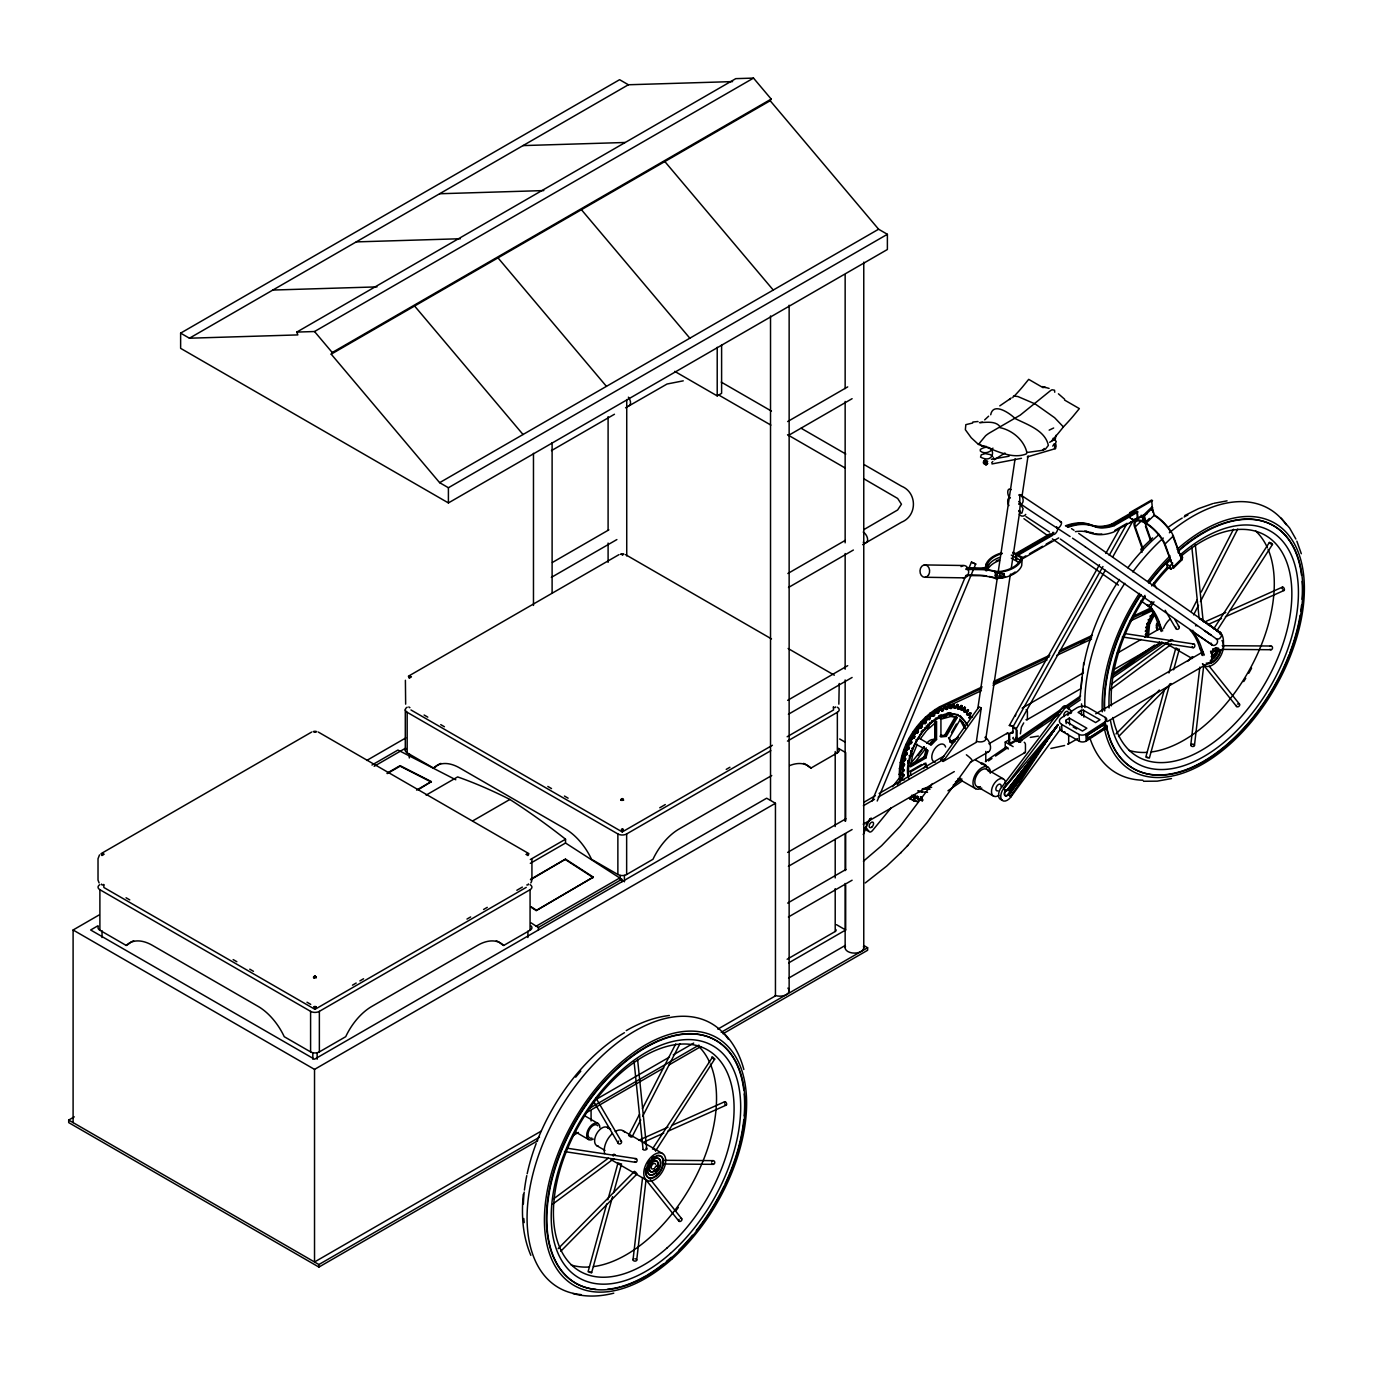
<?xml version="1.0" encoding="UTF-8"?>
<svg xmlns="http://www.w3.org/2000/svg" width="1374" height="1374" viewBox="0 0 1374 1374"><rect width="100%" height="100%" fill="white"/><g stroke="black" fill="none" stroke-linecap="round" stroke-linejoin="round"><path stroke-width="1.5" d="M1019.491 562.893L1016.571 561.21L1016.571 555.113L1020.968 557.655A27.446 15.835 0 0 1 999.482 571.567L995.24 571.945L995.446 578.746L1002.9 577.836A28.682 16.557 0 0 0 1021.689 565.676L1022.29 557.397L1018.323 555.113L1052.57 535.345M1129.72 517.74L1129.72 514.7L1112.562 524.61A64.87 37.442 -60 0 1 1094.305 526.122L1089.187 524.473A76.515 44.174 -60 0 0 1066.327 526.328M314.629 977.824L314.972 975.952L316.346 977.618L315.316 976.21C315.058 979.164 311.761 977.172 314.629 976.21L316.02 977.721L315.316 976.21M621.907 800.424L622.25 798.552L623.624 800.218L622.594 798.792C622.336 801.746 619.039 799.771 621.907 798.792L623.298 800.321L622.594 798.792M917.557 796.336L918.313 800.75L922.126 797.332L922.418 800.99M957.283 708.314L957.42 704.415L958.159 708.829L957.283 708.314L958.966 709.036L962.092 705.91L961.199 705.394L958.09 708.537M899.918 782.888C895.865 752.9 913.83 721.711 939.593 706.82L982.135 686.897M899.317 779.608L900.623 780.363C898.974 751.355 915.823 721.934 940.898 707.576L981.517 688.563M903.422 770.539L903.491 769.354M903.869 770.797L903.044 769.114L903.869 770.797L900.983 774.386L903.869 774.644L903.92 775.76L897.359 784.623M908.695 778.697C899.472 752.265 944.144 686.76 967.743 725.455M530.999 907.184L536.203 910.567L593.293 877.127L565.521 859.128L530.536 879.326M530.519 879.807L565.521 859.128M536.203 910.567L593.293 877.127M523.305 1194.315C521.278 1214.839 522.584 1236.171 530.845 1255.321M1080.17 695.845L1083.708 662.766M1060.247 729.422L1010.886 796.954L1009.169 794.55C1012.243 791.939 1008.842 786.941 1006.266 791.149L1005.39 790.634A3.727 2.147 -60 0 0 1004.875 791.458M903.92 769.612L901.275 768.805L904.35 765.541L904.521 764.322L902.168 762.982L905.363 760.097L905.672 758.826L903.611 757.005L906.892 754.532L905.603 750.96L908.935 748.95L908.111 744.948L911.426 743.42L911.099 739.04L914.345 738.044L914.517 733.373L917.643 732.892L918.313 727.997L921.267 728.065L922.418 723.033L925.149 723.634L926.076 722.672L926.763 718.516L929.253 719.65L931.314 714.549L933.496 716.197L934.475 715.476L935.522 710.942M910.464 764.854L924.084 756.988L926.316 749.5M917.231 744.261L912.37 756.267L910.515 766.847L925.836 758.001L928.068 750.513L916.046 744.347M405.399 680.285L405.656 704.158M633.019 1259.786L642.568 1177.552M636.712 1260.044L646.02 1179.905L678.893 1221.16M1190.76 745.172L1199.828 667.129M1194.47 745.412L1203.761 665.274M985.639 568.561L987.219 564.491A27.446 15.835 0 0 1 1002.281 553.533M1147.084 629.258L1147.857 631.92L1147.084 629.258L1145.401 631.181L1146.277 631.679L1147.96 629.773M1145.847 627.506L1148.097 628.691L1147.651 625.891L1145.847 627.506L1148.527 626.407M1156.204 626.029L1156.753 623.332M985.519 567.926L986 564.336A28.682 16.557 0 0 1 1001.749 552.88M914.191 795.151L913.641 799.256L916.767 796.13L918.433 796.851M914.071 799.513L914.62 795.409M915.067 795.666L913.47 794.79L915.067 795.666L914.517 799.771L917.643 796.645M961.542 710.014L962.092 705.91M1054.751 392.243L1054.528 390.216L1052.123 389.769A6.956 4.019 -60 0 0 1049.684 391.298L1020.195 415.154L989.898 432.724A25.299 14.599 -60 0 0 985.553 435.816L978.443 444.42C993.385 448.834 1010.646 460.032 1026.241 453.97L1026.876 452.51C1024.008 440.041 1012.277 430.165 999.963 427.658L999.997 426.627C995.721 420.908 986.79 422.333 980.469 422.591M990.706 414.776C993.144 401.672 1009.856 413.265 1015.146 418.555C1027.305 424.652 1045.339 430.457 1048.345 445.416L1045.425 449.161L1042.454 450.311L1026.876 452.51M904.092 764.064L901.859 767.465M907.905 763.291L908.266 760.904M977.79 708.658L997.387 577.372M998.022 573.13L1015.094 458.779M981.242 708.074L976.279 742.321L943.079 761.488L981.242 708.074L979.044 706.803L940.881 760.217M985.776 738.972L1010.371 574.212M1011.316 567.874L1019.834 510.836M1022.05 496.048L1028.044 455.91M986.137 570.949L987.442 567.668M911.735 795.22L911.099 798.036L914.345 795.306M963.981 709.946L964.617 707.129L965.183 712.385L968.481 710.083L964.308 711.887M964.101 711.612L965.063 707.387L961.817 710.118M314.268 977.79L314.629 976.21L313.615 977.618M621.546 800.372L621.907 798.792L620.893 800.218M904.916 759.839L905.226 758.585M1020.367 733.853L1021.363 727.172L1023.716 722.913M1147.651 625.891L1148.097 628.691M1148.819 625.273L1149.574 622.937L1146.826 623.676L1148.819 625.273L1148.698 622.439M606.707 1203.985L588.089 1271.706L590.03 1272.461L591.627 1272.685L612.529 1196.685M1168.965 672.934L1175.766 648.253L1176.9 648.356M1164.482 689.301L1145.83 757.074L1147.788 757.847L1149.385 758.053L1169.703 684.115M999.533 557.432A27.446 15.835 0 0 0 989.228 564.096L986.549 569.97L987.219 564.491M1022.29 557.397L1021.689 559.596A28.682 16.557 0 0 1 999.74 572.271L995.446 575.345L1003.209 577.235L1004.085 573.628M607.858 1199.811L618.008 1162.885L620.395 1163.812M613.628 1192.649L621.546 1163.847M1173.636 669.808L1179.304 649.215L1178.153 649.181M966.712 712.436L967.605 709.585M966.523 714.188L971.006 713.209L967.674 715.03L966.712 714.119L968.052 709.826L963.981 711.612M968.481 710.083L966.712 714.119M906.462 754.274L906.874 753.004M911.082 751.046L910.704 753.776M911.494 755.752L912.25 753.45M933.496 716.197L932.602 715.682L934.578 712.11M935.024 712.367L933.049 715.94M531.721 881.112L530.845 882.95M838.844 704.158L839.222 683.479M987.339 564.216L985.501 569.076M965.836 569.42L982.273 569.66A29.507 7.385 19.5 0 1 994.759 571.515L997.713 572.271L995.566 578.317A29.524 7.385 19.5 0 0 980.126 575.706L965.75 575.5M986.584 569.66L988.456 564.783L987.219 565.538M1149.128 621.306L1150.175 618.987L1151.051 619.485L1150.004 621.804L1148.321 619.829L1150.175 618.987M968.979 715.545L970.113 712.694M969.409 715.802L970.559 712.951L967.227 714.772M972.552 716.696L969.271 718.018L971.006 713.209M872.095 801.042L965.682 575.964M968.155 570.038L971.435 562.138L975.712 563.975L877.213 801.008M863.25 834.568L869.828 818.784M908.489 748.693L909.021 747.422M1099.526 564.662L1009.306 725.541L1012.964 726.554L1012.088 725.644M1014.682 727.361C1009.546 726.691 1017.739 730.487 1015.987 727.859M1000.839 573.095L1004.342 574.023L1002.659 577.887L995.394 577.956M948.953 704.69L949.829 705.206L947.356 709.19L946.394 709.465L945.295 706.476L943.114 710.633L942.135 711.062L940.64 708.486L937.807 713.312L936.931 712.814L939.146 709.396M939.593 709.654L937.36 713.054M313.925 977.721L314.629 976.21M621.22 800.321L621.907 798.792M927.192 749.998L924.96 757.503L909.64 766.348M910.979 743.162L911.615 741.926M920.374 734.695L913.573 746.374M628.691 1135.353L639.477 1114.4M642.414 1108.681L675.733 1043.896M631.937 1137.122L640.748 1119.965M642.723 1116.152L679.958 1043.759M1191.344 611.207L1197.218 599.768M1201.151 592.142L1233.491 529.265M1193.611 614.865L1198.506 605.333M1200.464 601.537L1237.716 529.127M1150.742 617.888L1152.03 615.672L1152.923 616.17L1151.618 618.386L1150.244 616.084L1152.03 615.672M1158.746 621.357L1157.063 626.647L1157.818 629.91M944.127 707.61L941.688 710.805L939.764 707.971M992.938 448.13C990.929 452.493 983.887 454.365 980.297 451.016L980.315 449.453C996.253 439.697 996.803 465.889 980.555 457.095L981.242 454.794L985.278 453.592L990.311 454.622L992.749 456.529M1015.094 716.215L1015.833 714.875M1105.812 553.447L1119.432 529.162M1102.944 566.517L1012.913 726.983L1012.913 733.081M1109.213 555.319L1127.006 523.597M1016.468 728.581L1105.297 570.227M1112.614 557.174L1133.516 519.922L1132.073 519.063M940.4 735.399L944.556 735.382L955.411 716.575L957.163 717.589L946.308 736.395L940.932 736.928L940.932 719.203L950.825 716.489L957.163 717.589M951.495 732.565L956.424 724.029M955.05 741.136L951.632 743.111L949.417 738.182L960.254 719.409L965.115 725.816M913.899 737.786L914.62 736.584M920.322 738.869L926.66 730.436L936.553 721.728L934.784 720.715M1162.644 630.958L1160.309 625.514A105.54 60.937 -60 0 0 1150.673 607.188L1154.005 601.795M887.381 234.301L448.405 487.736L439.628 482.669L331.203 354.166L332.233 352.517L771.192 99.083L753.502 78.095L735.794 78.644L296.818 332.079L297.849 334.913L189.423 338.21L180.629 333.126L180.629 348.343L448.405 502.936L887.381 249.501L887.381 234.301L878.604 229.218L770.179 100.731L771.192 99.083M946.394 709.465L945.518 708.95L948.129 706.03M949.4 704.948L946.909 708.95L945.947 709.207L944.848 706.219M712.522 1057.121L652.461 1148.973L654.179 1149.403M655.604 1150.897L714.755 1059.011L712.917 1057.293M1213.689 628.931L1269.37 542.455L1271.482 543.159M1216.832 630.855L1272.513 544.379L1271.86 543.451M1013.995 791.287L1010.56 796.559L1057.619 724.459M1152.717 614.642L1152.563 612.564L1153.593 615.14L1153.421 613.56M1154.04 615.397L1149.557 624.363L1148.544 635.114M929.408 744.124L934.784 738.456L934.784 722.69M930.301 744.622L935.66 738.954L935.66 721.23M1009.701 793.725L1058.049 724.716L1002.436 790.342A9.309 5.376 -60 0 0 1002.299 800.458A9.309 5.376 -60 0 0 1010.886 796.954L1008.739 794.292A3.727 2.147 -60 0 1 1005.081 795.529A3.727 2.147 -60 0 1 1005.837 790.892L1003.26 788.126L1007.434 783.232M918.021 755.597L924.187 746.821M1145.504 634.565L1146.998 632.418L1148.114 634.874L1145.504 634.565L1148.114 634.874M1147.445 632.675L1145.933 634.822L1147.668 634.616M1146.38 635.063L1147.891 632.916M1010.079 792.85L1058.049 724.716L1006.266 791.149L1003.707 788.384L1064.489 708.744A3.796 2.181 -60 0 1 1068.165 707.524L1071.067 710.925A3.796 2.181 -60 0 1 1071.514 712.574M917.197 732.651L918.004 731.518M1010.302 791.974L1058.049 724.716L1006.884 790.445M932.396 783.592L900.022 826.461L881.576 845.714L863.422 861.223M971.057 761.539L926.9 822.768L907.321 845.972M1010.354 791.149L1058.049 724.716L1007.571 789.895M967.313 567.96L979.645 568.132A29.507 7.385 19.5 0 0 986.223 566.569L987.305 564.302L986 567.823L986 564.336L986.549 566.93M950.121 707.988L953.316 704.175L954.483 708.331L958.296 704.914M953.745 704.433L950.087 708.297L951.461 708.434L954.191 704.673M1010.216 790.445L1058.049 724.716L1008.258 789.552M1009.924 789.895L1058.049 724.716L1009.169 794.55L1008.293 794.035M1009.478 789.552L1058.049 724.716L1008.911 789.449M892.533 786.684L899.094 778.354M910.91 763.343L924.015 746.666M867.183 822.992L871.116 817.977M913.092 764.614L926.213 747.92M891.262 807.706L872.49 830.549A3.796 2.181 -60 0 1 868.883 831.476L866.238 827.732A3.796 2.181 -60 0 1 865.878 826.409M923.414 768.564L926.093 765.301M920.82 727.808L921.679 726.76M921.044 731.981L922.727 729.955L923.603 730.453M1153.799 612.34C1148.63 619.004 1144.576 628.279 1147.548 636.66M954.037 707.85L957.42 704.415M918.845 799.342L921.679 797.075L921.971 800.733M99.512 854.903L98.018 858.733L98.018 880.099L99.117 882.95M1147.513 629.515L1145.83 631.422L1147.857 631.92M714.669 1059.114L713.845 1058.993M1272.427 544.482L1270.383 543.675M992.801 461.527L991.719 462.677M1054.597 446.292L1056.211 441.415L1053.102 438.306M865.277 882.95L886.711 866.084L901.138 852.412M900.571 852.996L907.819 845.439M924.719 723.377L925.629 722.415M927.433 728.203L929.099 726.503M558.205 1248.622L634.496 1171.318L635.784 1172.28L637.107 1173.911L560.815 1251.216M1115.997 733.956L1159.364 690.023M1187.72 661.289L1192.254 656.686L1193.199 657.339M1118.556 736.584L1170.94 683.513M958.52 708.778L961.645 705.652L961.096 709.757L962.264 710.375L965.493 707.644M1149.351 518.427L1145.195 522.463L1143.477 515.181L1151.79 507.109L1154.486 515.061L1157.423 517.002A21.829 7.883 45.9 0 1 1173.362 535.946L1181.863 559.939L1173.551 568.012L1164.207 543.589A20.576 7.437 45.9 0 0 1145.487 523.271A20.576 7.437 45.9 0 0 1135.233 526.86L1142.996 548.776M1173.551 568.012L1165.049 544.001A21.829 7.883 45.9 0 0 1149.093 525.057L1146.174 523.116L1144.456 515.817L1152.769 507.762M1135.233 526.86L1142.155 520.145M1146.174 523.116L1154.486 515.061M1152.597 537.869L1140.849 549.239L1141.983 552.434M1165.049 544.001L1173.362 535.946M1178.05 552.571L1181.571 554.598L1182.688 557.775L1170.957 569.162L1167.453 567.119L1166.32 563.941L1170.717 559.682M1170.957 569.162L1169.824 565.968L1172.761 563.117M988.627 416.185L984.677 419.877M1066.001 720.216L1066.001 721.556L1082.472 731.054L1086.851 728.22L1069.298 718.087L1066.001 720.216L1066.19 723.651M1009.426 399.559L1011.178 397.945M1146.277 627.763L1148.08 626.149M928.807 719.392L929.769 718.55M932.139 721.23L921.92 732.497M961.388 709.877L964.617 707.129M994.759 571.515L999.482 571.567M1010.027 398.872L999.791 405.88M1018.666 495.052L1020.521 494.795L1061.037 521.828M1018.701 504.121C1024.351 505.701 1024.231 497.371 1020.521 494.795M1111.583 684.063L1171.215 639.734M1110.244 689.679L1171.575 644.08M553.825 1198.695L608.356 1158.162M552.485 1204.294L613.834 1158.711M936.553 721.728L936.553 739.47L931.177 745.137L919.429 738.353M955.377 781.961L960.684 778.319M985.381 761.368L1006.541 746.821M1015.369 740.758L1080.651 695.948M1112.408 674.136L1154.744 645.059M953.178 785.138L961.989 779.075M988.456 760.904L991.976 758.482M995.515 756.061L1007.863 747.576M1016.691 741.531L1060.797 711.234M1066.087 707.61L1080.187 697.906M1111.944 676.111L1161.356 642.173M1036.666 728.168L1041.956 724.545M1124.928 667.575L1133.756 661.512M947.957 790.754L962.092 781.05M1018.563 742.269L1059.165 714.394M1067.993 708.331L1080.342 699.847M1112.116 678.017L1163.314 642.877L1161.992 642.122M1053.652 428.001L1049.152 430.148M1147.273 623.933L1149.128 622.68M1149.574 622.937L1146.826 623.676M988.043 564.937L987.631 566.672A30.726 7.694 19.5 0 1 980.538 568.647L966.145 568.424M1081.338 710.306L1078.058 712.436L1095.61 722.569L1099.99 719.736L1083.038 710.049L1081.338 710.306L1081.613 715.459M1061.621 724.39L1079.054 734.455A5.324 3.263 -3 0 0 1085.889 734.214L1105.349 721.642A4.843 2.954 -3 0 0 1105.349 717.468L1087.916 707.404A7.763 4.74 -3 0 0 1076.958 707.765L1061.621 717.675A7.763 4.74 -3 0 0 1061.621 724.39L1061.999 731.26L1079.414 741.325A5.324 3.263 -3 0 0 1086.25 741.084L1105.726 728.512A4.843 2.954 -3 0 0 1106.757 725.266M1087.281 734.832L1104.559 724.218L1104.765 728.151L1087.933 739.023L1087.281 734.832L1087.933 739.023M1087.727 735.09L1104.559 724.218M1087.487 738.765L1104.318 727.894L1104.112 723.961M526.259 887.364L314.972 1009.34L103.892 887.501L103.685 884.427M833.537 707.421L835.1 707.593A2.525 1.46 0 0 0 835.615 706.871M994.278 459.758L1004.944 453.008M626.252 1030.62C639.511 1022.977 654.041 1017.275 669.31 1015.489M1009.358 725.386L1010.68 725.249M180.629 333.126L619.605 79.692L628.382 84.759L732.565 81.598M189.423 338.21L628.382 84.759M296.818 332.079L314.526 331.529L753.502 78.095M331.203 354.166L770.179 100.731M439.628 482.669L878.604 229.218M551.455 450.62L614.47 414.244M625.582 407.82L667.06 384.016L683.256 380.838M674.703 371.358L717.211 395.901L721.608 393.359L721.608 344.788M787.646 421.56L847.706 386.884M552.417 562.447L608.854 529.866M788.401 435.472L852.103 398.683M551.352 577.389L616.874 539.57M101.058 853.649L311.709 732.033M408.336 676.248L618.987 554.632M73.097 1122.61L73.097 929.992L99.117 914.964M366.738 760.457L405.777 737.924M371.976 765.026L397.928 750.049L455.79 779.779M98.052 925.715L90.65 929.992L314.526 1059.234L766.658 798.208L775.451 803.275L775.451 995.875L717.829 1029.143M374.175 766.297L405.364 748.298M387.21 773.081L400.109 765.644L431.333 781.6L418.469 789.569M387.245 773.596L400.126 766.16L431.35 782.115M98.241 926.78A6.097 3.521 0 0 0 99.89 930.25L126.219 945.449L128.417 944.196A46.132 26.638 60 0 1 133.639 940.795M406.154 748.504A6.097 3.521 0 0 0 407.168 752.849L433.497 768.049L435.695 766.778A46.132 26.638 60 0 1 440.917 763.394M787.852 573.508L845.302 540.343M863.817 529.643L897.634 509.977L901.447 504.206L897.634 498.436L863.628 478.65M416.597 790.102L431.333 781.6M426.129 795.117L457.645 776.911A558.479 322.443 60 0 1 509.857 799.462A633.466 365.742 60 0 1 565.538 839.205L565.538 843.018L621.804 879.291L621.804 881.833M788.504 587.471L853.374 550.029M862.632 544.671L901.533 522.206C917.368 515.8 917.368 492.613 901.533 486.207L864.366 464.738M472.793 820.862L509.857 799.462M1019.233 503.708L1020.247 504.052L1019.628 511.678M1049.942 533.833L1015.695 553.602L1013.05 552.073M1012.775 552.915L1015.695 554.615L1053.91 532.545M1016.571 555.113L1051.694 534.847M1022.119 557.999L1025.811 555.869M1029.504 553.739L1042.454 546.268M1046.146 544.121L1051.694 540.927M1021.93 559.115L1058.667 537.904M787.646 700.345L847.706 665.669M537.663 1140.764L318.905 1267.068L68.7 1122.61L68.7 1120.068L74.265 1116.856M1129.72 516.727L1129.72 512.674L1151.652 499.999L1152.546 510.647L1151.652 510.132M530.33 859.54L565.538 839.205M1152.546 500.514L1130.596 513.189L1129.72 512.674M1131.781 512.502L1111.738 524.078A64.87 37.442 -60 0 1 1093.429 525.624L1088.311 523.958A76.515 44.174 -60 0 0 1065.451 525.813M1131.352 513.756L1134.649 511.849M1095.181 526.637A64.87 37.442 -60 0 0 1113.438 525.108L1137.174 511.403L1138.05 517.998L1133.876 519.389M1092.467 525.761L1096.057 527.135A64.87 37.442 -60 0 0 1114.314 525.624L1138.05 511.918M530.33 863.353L565.538 843.018M788.401 714.257L852.103 677.468M1114.795 530.398L1127.075 523.322M1142.515 515.422L1113.404 532.133A72.221 41.701 -60 0 1 1092.983 533.851L1087.813 532.185A69.147 39.932 -60 0 0 1075.378 531.652M1147.05 513.807L1129.72 522.807M314.406 1006.489L315.539 1006.489M352.483 985.175L356.175 983.045M359.868 980.916L363.56 978.769M466.971 919.069L470.664 916.939M483.579 909.485L487.272 907.355M516.83 890.283L522.36 887.089M659.76 807.775L665.291 804.563M726.228 769.388L729.92 767.259M410.963 709.963L622.25 831.94L772.394 745.275M787.165 736.739L833.537 709.963L833.331 706.889M99.89 884.633A6.097 3.521 0 0 0 99.89 889.699L310.593 1011.35A6.097 3.521 0 0 0 319.369 1011.35L530.072 889.699A6.097 3.521 0 0 0 530.072 884.633M407.168 707.215A6.097 3.521 0 0 0 407.168 712.299L617.871 833.949A6.097 3.521 0 0 0 626.647 833.949L770.814 750.702M787.457 741.101L837.35 712.299A6.097 3.521 0 0 0 837.35 707.215M771.741 775.52L679.323 828.865A46.132 26.638 -60 0 0 652.976 859.282L626.647 874.499A6.097 3.521 0 0 1 617.871 874.499L591.524 859.282A46.132 26.638 60 0 0 565.195 828.865L459.843 768.049A46.132 26.638 60 0 0 433.497 768.049M530.965 922.796L536.203 926.179L619.605 878.038M126.219 945.449A46.132 26.638 60 0 1 152.566 945.449L257.917 1006.283A46.132 26.638 60 0 1 284.246 1036.7L310.593 1051.9A6.097 3.521 0 0 0 319.369 1051.9L345.698 1036.7A46.132 26.638 -60 0 1 372.045 1006.283L477.396 945.449A46.132 26.638 -60 0 1 503.743 945.449L530.072 930.25A6.097 3.521 0 0 0 531.085 925.921M789.741 765.558A46.132 26.638 -60 0 1 811.021 768.049L837.35 752.849A6.097 3.521 0 0 0 838.724 748.933M536.203 926.179L538.402 927.45L621.804 879.291M73.097 929.992L314.526 1069.384L775.451 803.275M958.399 737.185L949.881 742.097L957.575 738.662M909.64 771.415L921.559 764.528M1022.136 708.125L1083.468 672.71M1116.907 653.389L1141.073 639.442M1144.8 637.296L1159.656 628.708M864.28 802.055L875.41 795.632M879.12 793.485L944.058 755.992M863.353 805.731L874.482 799.307M878.192 797.16L944.986 758.603M787.646 852.412L845.886 818.784M1026.996 719.753L1080.754 688.717M1114.125 669.447L1160.463 642.688M988.902 743.781L1007.417 733.081M1008.396 748.967L1005.236 747.147L1005.236 742.063L1008.756 744.09L1008.756 733.956L1013.222 731.38M1008.756 733.956L1012.604 732.737M788.401 866.324L852.103 829.535M863.216 824.177L954.295 771.587M970.439 762.261L988.61 751.784M1005.236 742.063L1009.718 739.487M1010.234 743.231L1016.21 739.796L1016.21 729.646L1017.086 730.161L1017.086 740.294L1009.632 744.605L1009.632 734.472M989.898 772.841L1025.09 752.523M1095.713 713.793L1201.374 652.787M1216.282 647.601A6.2 3.59 -60 0 1 1216.866 649.799L1219.064 651.053L1223.461 648.528L1223.461 641.778A22.911 13.225 -60 0 0 1221.005 633.294L1199.193 618.128M787.646 903.096L845.886 869.467M1068.319 744.038L1077.628 738.68M1107.358 721.505L1211.439 661.409M788.401 917.008L852.103 880.219M787.13 959.258L835.203 931.503A3.006 1.735 0 0 0 835.873 929.58M788.71 962.882L845.68 929.992L845.68 885.096M788.607 978.151L845.319 945.415M541.27 1131.077L314.526 1261.985L314.526 1069.384M597.02 1098.891L669.499 1057.053M673.226 1054.906L693.664 1043.089M68.7 1120.068L318.905 1264.527L539.518 1137.174M589.566 1108.268L698.937 1045.116M721.178 1032.286L867.629 947.734L867.629 950.258L723.033 1033.746M585.856 1112.94L663.711 1067.993M669.275 1064.781L700.792 1046.593M572.992 1135.577L578.42 1132.434M1184.783 515.525L1198.437 508.672L1212.881 503.571M993.728 681.47L1049.822 655.226M1059.491 650.709L1092.364 635.32M1132.966 616.308L1150.381 608.167M993.11 683.136L1049.204 656.892M1058.873 652.375L1091.746 636.986M1132.348 617.974L1151.687 608.922M995.532 682.672L999.396 680.851M1080.548 642.877L1084.412 641.074M1142.361 613.955L1150.09 610.331M981.397 690.658L940.829 709.654C916.887 723.342 900.794 751.423 902.375 779.11M992.99 685.231L1047.074 659.915M1056.743 655.398L1091.523 639.116M1130.167 621.048L1151.412 611.087M1150.605 619.227L1148.75 620.086L1149.574 621.546M1148.321 619.829L1151.051 619.485M1204.259 622.164L1225.763 612.529M1229.678 610.777L1282.474 587.093M1207.815 624.638L1221.503 618.506M1225.419 616.737L1284.072 590.442M638.687 1140.3L668.022 1127.161M671.92 1125.392L724.716 1101.725M644.2 1141.897L663.762 1133.121M667.661 1131.369L726.331 1105.074M975.729 564.096L971.435 562.138M938.906 715.751L940.812 714.927M939.782 716.249L941.688 715.425M940.056 718.688L941.413 718.104M940.056 736.43L945.432 735.897L956.287 717.091L954.501 716.541M968.825 717.76L972.122 716.438M1055.215 448.68L1027.271 456.924M1064.61 745.498L1050.921 748.435M999.74 575.758L1004.308 573.989M103.892 884.959L102.14 884.993A2.525 1.46 0 0 1 101.59 884.083M943.182 717.348L946.634 716.369M931.675 787.319L923.345 788.59M1049.65 442.291L1055.335 439.13L1055.953 435.335M1152.477 615.913L1150.691 616.342L1151.172 618.128M1150.244 616.084L1152.923 616.17M1021.5 458.315L991.959 463.948M1218.171 632.212L1220.112 632.469A3.71 3.04 -54.9 0 1 1220.799 637.158A3.71 3.04 -54.9 0 1 1216.213 638.79L1085.134 546.697M1030.294 737.391L1038.366 736.086M1009.083 456.22L991.41 459.294M1213.929 503.296L1227.068 500.857M1171.507 778.56L1157.234 781.153L1143.494 781.274M613.766 1293.174C600.421 1296.575 586.217 1297.296 572.855 1293.518M979.422 422.677L982.582 422.144M996.597 571.979L995.308 572.168L999.74 572.271L999.74 578.351M972.826 422.041L978.013 421.509M948.215 712.848L950.001 712.625M946.875 713.312L951.306 713.398M950.877 713.14L947.751 713.827M929.099 788.796L922.658 789.019M929.975 789.294L922.109 789.14M927.519 792.317L921.49 791.836M986.36 446.447L981.723 446.172L979.817 444.163M995.446 575.569L996.579 575.466M901.275 779.608L904.436 779.848M972.655 423.02L965.836 424.652L965.355 429.719L971.229 437.756L978.443 444.42M523.03 145.592L625.084 142.484M439.628 193.751L543.812 190.574M356.227 241.893L460.393 238.733M272.825 290.051L376.991 286.891M1222.19 645.694L1270.795 646.003M1222.499 649.387L1271.087 649.713M664.449 1160.309L713.037 1160.635M664.741 1164.018L713.329 1164.328M924.341 564.92L963.397 565.504M967.021 568.939L981.414 569.145A30.726 7.694 19.5 0 1 995.927 571.464L999.705 572.46M966.935 575.019L979.267 575.208A30.778 7.694 19.5 0 1 986.532 575.946M925.269 577.269L964.325 577.853M1152.563 612.564L1154.229 612.598M409.916 707.593L409.418 707.593A2.525 1.46 0 0 1 408.902 706.871M621.924 829.862L623.435 829.501L621.58 829.827M314.646 1007.262L316.157 1006.919L314.303 1007.228M950.619 715.562L952.182 715.648M949.932 715.974L953.058 716.163M922.126 797.332L920.374 796.783L921.267 797.281M919 799.754L923.002 799.977L911.958 797.092M526.792 884.942L527.805 884.993A2.525 1.46 0 0 0 528.337 883.894M1125.048 633.603L1193.869 644.011M1122.3 636.952L1193.199 647.669M567.307 1148.235L636.11 1158.643M564.542 1151.584L635.441 1162.301M1145.401 631.181L1146.981 631.422M1146.998 757.126L1147.908 757.349M589.24 1271.74L591.644 1272.616M996.373 571.842L998.469 572.374M1044.12 387.073L1049.101 388.395M958.966 709.036L957.73 708.572L957.85 704.656L954.483 708.331M958.228 714.652C927.398 711.114 905.724 749.483 908.781 776.997M922.366 792.351L918.382 791.029M916.733 801.248L912.851 800.235L918.055 802.021M1042.282 386.575L1045.236 387.502L1042.866 386.729M1092.107 533.352L1086.061 531.171M1093.343 526.276L1090.08 524.971A76.515 44.174 -60 0 0 1067.203 526.826M1176.779 648.803L1175.852 648.408M1150.296 607.377L1147.479 605.23A3.71 3.023 -55 0 0 1151.927 601.537M630.786 1137.019L628.639 1135.491M1133.516 519.922L1130.424 518.187M961.027 709.688L962.264 710.375M917.866 790.823L919.258 791.527M914.174 801.008L909.365 798.466L910.687 799.221M1043.175 387.726L1028.697 379.361L1022.308 387.193A151.707 87.593 -60 0 1 1014.149 396.21M1064.575 400.074L1079.346 408.61L1072.939 416.425A151.707 87.593 -60 0 1 1063.39 426.902M1181.863 559.939L1172.52 535.534M1113.455 525.126L1114.366 525.589M1166.32 563.941L1169.824 565.968M1216.368 630.322L1220.112 632.469L1078.71 533.387M1199.622 618.575L1221.005 633.294M1146.947 605.024L1150.673 607.188M1216.213 638.79A3.71 3.04 -54.9 0 1 1216.917 643.479A3.71 3.04 -54.9 0 1 1212.315 645.093L1190.176 629.996A105.54 60.937 -60 0 1 1199.811 648.322L1202.92 655.587M1210.786 644.2L1212.315 645.093L1211.009 643.084M1148.475 605.917A105.54 60.937 -60 0 1 1158.11 624.243L1160.309 625.514M1199.811 648.322L1202.01 649.593L1204.345 655.037M721.247 382.109L771.432 411.084M801.162 428.259L845.783 454.021M1192.151 658.507L1165.204 642.963A15.526 8.965 -60 0 0 1167.488 643.667M1011.298 555.113L1015.695 557.655M1016.571 558.153L1020.968 560.695L1020.968 557.655M1147.857 635.492L1147.977 636.918M1011.298 558.153L1015.695 560.695L1015.695 554.615M718.877 395.094L770.848 425.081M787.542 434.734L845.062 467.95M1073.163 726.983L1076.684 729.01M1017.086 740.294L1020.607 742.321M963.672 711.354L965.183 712.385M966.798 714.532L967.674 715.03M954.466 707.885L955.342 708.383M950.568 707.936L951.461 708.434M960.134 715.562L966.283 723.188M1009.632 744.605L1013.136 746.632M946.48 708.692L947.356 709.19M939.593 706.82L940.898 707.576M948.644 713.106L949.537 713.604M943.114 710.633L941.259 710.547L942.135 711.062M934.801 709.568L936.123 710.341M937.91 712.23L938.803 712.745M942.117 715.682L939.335 716.009L940.228 716.507M930.043 713.02L931.366 713.776M933.599 714.978L934.475 715.476M935.505 718.224L936.381 718.722M930.215 718.808L928.377 719.134L929.253 719.65M925.406 717.073L926.711 717.829M931.692 720.972L932.568 721.47M929.837 722.587L930.713 723.102M926.076 722.672L924.273 723.119L925.149 723.634M927.982 724.218L928.858 724.733M920.941 721.693L922.263 722.449M944.556 735.382L946.308 736.395M949.417 738.182L948.541 737.683L950.756 742.595M926.196 726.073L927.072 726.571M625.531 554.632L771.501 638.91M788.126 648.511L834.327 675.184M924.41 727.911L925.286 728.426M922.126 727.018L920.374 727.567L921.267 728.065M975.677 760.08L987.975 767.173M916.733 726.777L918.055 727.55M934.784 738.456L936.553 739.47M986.48 769.131L1003.175 778.766M918.433 731.758L916.767 732.394L917.643 732.892M912.851 732.273L914.174 733.046M915.067 736.842L913.47 737.529L914.345 738.044M917.42 739.212L915.84 739.865L916.716 740.38M909.365 738.096L910.687 738.851M912.061 742.183L911.168 741.668L911.426 743.42M940.881 759.719L943.079 760.973M906.308 744.124L907.63 744.88M911.666 748.332L912.542 748.83M909.451 747.679L908.575 747.164L908.935 748.95M977.154 786.649L993.849 796.285M924.084 756.988L925.836 758.001M910.636 750.788L911.512 751.303M957.987 778.543L975.557 788.676M903.731 750.273L905.054 751.046M907.321 753.261L906.445 752.746L906.892 754.532M909.004 755.752L909.88 756.25M927.192 767.482L924.238 763.377M901.688 756.473L903.01 757.229M905.672 758.826L904.796 758.328L905.363 760.097M908.695 761.144L907.819 760.646L908.334 763.532M904.521 764.322L903.645 763.807L904.35 765.541M900.21 762.587L901.533 763.36M899.317 768.547L900.623 769.32M903.869 774.644L902.993 774.146L903.92 775.76M839.651 738.972L845.199 742.166M899.008 774.249L900.331 775.022M838.277 748.315L845.68 752.574L845.68 820.982M811.021 768.049L808.822 766.778A46.132 26.638 -60 0 0 803.584 763.394M836.423 924.65L845.68 929.992M863.92 945.587L867.629 947.734M424.102 715.012L427.795 717.142M440.728 724.613L444.42 726.743M547.831 786.443L551.524 788.573M564.439 796.044L568.132 798.174M318.253 732.033L528.904 853.649M503.743 945.449L501.544 944.196A46.132 26.638 -60 0 0 496.306 940.795M622.972 1130.699L662.491 1153.507A15.526 8.965 -60 0 1 657.562 1177.552A15.526 8.965 -60 0 1 644.131 1169.789A15.526 8.965 -60 0 1 662.491 1153.507M607.325 1127.401L610.623 1129.308M584.946 1115.911L597.93 1123.417M575.637 1132.039L588.622 1139.544M596.78 1145.676L605.007 1150.433M611.052 1159.656L646.965 1180.403M126.047 897.754L129.757 899.884M233.151 959.584L236.843 961.714M249.776 969.185L253.469 971.315M307.02 1002.23L310.713 1004.36M1020.332 503.519L1018.684 501.458M1049.478 532.013L1025.914 516.521M565.487 859.626L593.276 877.608M531.017 906.703L536.221 910.069M1060.367 539.055L1212.315 645.093M1071.531 528.647L1074.004 530.261M1143.477 515.181L1144.456 515.817M713.037 1058.581L711.612 1057.087M1018.718 510.527L1019.542 511.729M1220.112 632.469L1201.134 619.382A3.71 3.023 -55 0 0 1200.292 619.331M1021.758 504.705L1026.876 508.225A123.093 5.118 31.7 0 0 1057.156 528.131L1065.108 533.284A89.568 3.727 31.7 0 1 1070.106 536.581M1047.143 535.242L1023.939 518.685M1052.364 538.9L1118.419 585.118M1141.004 600.936L1151.446 608.235M654.574 1149.677L655.587 1150.725M1064.627 399.233L1058.427 393.806M1193.903 632.143L1193.474 631.782A3.71 3.023 -55 0 1 1192.787 630.288M959.67 719.152L962.71 722.449L965.338 728.581M1270.023 543.4L1269.37 542.455M1281.152 518.135L1289.654 528.114L1295.854 539.037M935.952 711.182L937.807 713.312M723.394 1032.767C733.613 1042.694 740.174 1055.782 743.832 1069.436M1156.925 629.395L1156.221 627.368M1068.869 709.671L1065.984 706.253A3.796 2.181 -60 0 0 1062.308 707.473L1000.238 789.071A9.309 5.376 -60 0 0 1002.127 799.857M664.827 161.548L773.253 290.051M581.425 209.707L689.851 338.21M498.006 257.865L606.432 386.352M414.605 306.024L523.03 434.51M314.526 331.529L332.233 352.517M1019.302 511.592L1019.955 512.399A2.611 1.511 60 0 0 1021.93 513.086L1023.115 508.689L1019.869 503.313L1019.714 494.571L1021.895 496.512M959.928 719.581L964.462 728.065M1209.206 666.201L1239.468 704.106M1202.439 663.676L1236.634 706.528M650.142 1179.184L681.71 1218.738M1011.195 489.659C1006.472 486.362 1006.987 496.581 1010.337 497.972C1006.489 497.268 1007.52 503.554 1008.963 505.598M864.933 827.715L866.685 830.205A3.796 2.181 -60 0 0 868.626 830.6M1153.559 583.143L1156.771 588.622M1174.925 619.605L1179.201 626.888M1165.169 610.262L1175.852 628.485M595.818 1097.774L621.443 1141.519M593.534 1101.192L618.094 1143.116M1149.196 620.344L1150.004 621.804M1142.103 515.645L1145.195 522.463M1141.193 515.198L1144.302 522.034L1141.588 520.712A21.829 7.883 45.9 0 0 1134.323 526.259L1142.824 550.27M925.131 763.875L926.437 766.795M1158.11 624.243L1161.219 631.508M1159.364 641.675L1160.017 643.324M1296.85 541.15L1301.315 553.739M1144.25 520.798L1151.309 540.721M1145.469 526.208L1150.416 540.205M1151.12 616.582L1151.618 618.386M1151.79 507.109L1153.078 512.588M1148.063 636.402L1147.788 627.317L1153.009 612.821M1147.238 634.359L1146.998 632.418M949.829 705.206L950.533 708.555M993.419 457.714L993.66 459.002M910.928 775.262L910.515 771.913L925.836 763.068L926.007 764.391M1012.758 397.67L1013.6 396.004L1017.945 396.554L1035.154 403.939L1054.614 417.713L1063.39 426.902A140.955 81.375 -60 0 1 1051.591 440.934M1195.328 544.808L1203.195 621.546M1191.859 547.23L1199.055 617.579M637.588 1059.44L646.759 1148.973M634.101 1061.862L643.049 1149.248M921.25 796.834L921.542 800.492M903.422 774.404L903.491 775.503M1105.349 717.468L1105.538 720.903M1105.349 721.642L1105.726 728.512M1085.889 734.214L1086.25 741.084M1083.536 710.238L1083.897 717.108M1079.054 734.455L1079.414 741.325M1069.298 718.087L1069.659 724.957M1137.174 511.403L1137.174 517.483M1027.409 718.877L1027.409 711.784A1.872 1.168 55.8 0 0 1026.172 709.671M985.776 751.389L985.776 761.728M863.765 262.142L863.765 947.734M845.68 833.812L845.68 870.137M845.147 275.04L845.147 388.584M845.147 401.431L845.147 542.833M845.147 553.533L845.147 669.224M845.147 679.941L845.147 821.326M845.147 834.19L845.147 870.601M845.147 883.465L845.147 947.734M837.35 712.299L837.35 752.849M835.203 751.561L835.203 826.53M835.203 839.377L835.203 877.934M835.203 888.652L835.203 931.503M789.14 305.217L789.14 990.809M770.522 315.968L770.522 800.149M717.211 347.313L717.211 395.901M626.733 399.542L626.733 555.938M626.647 833.949L626.647 874.499M624.414 875.393L624.414 881.816M622.25 798.998L622.25 800.441M622.25 829.398L622.25 831.94M620.103 875.393L620.103 879.669M617.871 833.949L617.871 874.499M608.098 416.666L608.098 530.209M608.098 543.073L608.098 562.344M591.078 1110.535L591.078 1120.961M552.108 442.634L552.108 592.589M538.402 927.45L538.402 929.992M533.473 453.317L533.473 605.436M531.927 858.733L531.927 880.099M530.072 889.699L530.072 930.25M527.908 931.108L527.908 937.532M448.405 487.736L448.405 502.936M409.315 753.691L409.315 757.984M407.168 712.299L407.168 752.849M405.296 709.757L405.296 750.307M319.369 1011.35L319.369 1051.9M318.905 1264.527L318.905 1267.068M317.136 1052.793L317.136 1059.217M314.972 976.399L314.972 977.841M314.972 1006.816L314.972 1009.34M312.825 1052.793L312.825 1059.217M310.593 1011.35L310.593 1051.9M102.037 930.748L102.037 937.532M99.89 889.699L99.89 930.25M1044.309 448.474A140.955 81.375 -60 0 1 1042.454 450.277M1052.793 446.155A2.353 1.357 -59.6 0 1 1055.696 444.334A2.353 1.357 -59.6 0 1 1054.356 448.061M987.751 463.467A2.353 1.975 4.6 0 1 984.213 463.983A2.353 1.975 4.6 0 1 984.11 460.977A2.353 1.975 4.6 0 1 987.683 461.492M1053.652 444.42A2.353 0.91 71.6 0 1 1055.61 446.55A2.353 0.91 71.6 0 1 1054.648 448.319M984.935 737.306A6.217 3.246 4.4 0 1 983.956 741.187A6.217 3.246 4.4 0 1 976.467 741.29M1163.469 628.674A15.526 8.965 -60 0 1 1170.133 618.918M1221.984 640.507A15.526 8.965 -60 0 1 1217.965 660.138A15.526 8.965 -60 0 1 1202.971 664.157M1201.872 655.175A15.526 8.965 -60 0 1 1202.971 651.482M1220.954 650.057A12.418 7.162 -60 0 1 1206.269 663.075M1219.064 651.053A6.2 3.59 -60 0 0 1215.818 648.047A6.2 3.59 -60 0 1 1215.406 652.152M1213.792 654.934A6.2 3.59 -60 0 1 1211.593 656.892M1220.524 649.799A12.418 7.162 -60 0 1 1207.643 663.384M1218.618 648.27A9.309 5.376 -60 0 1 1210.339 660.396M1217.965 650.108A9.309 5.376 -60 0 1 1211.593 659.417M1215.406 647.807A6.2 3.59 -60 0 1 1215.406 650.434M1213.362 654.694A6.2 3.59 -60 0 1 1211.164 656.635M1212.71 648.872A3.109 1.786 -60 0 1 1213.362 650.297M1169.36 532.769A152.6 88.108 -60 0 1 1286.167 524.679M1142.893 780.209A152.6 88.108 -60 0 1 1089.616 737.168M1084.876 707.249A152.6 88.108 -60 0 1 1124.825 583.297M1132.777 571.928A152.6 88.108 -60 0 1 1163.28 538.041M1255.613 530.965A127.765 73.767 -60 0 1 1267.412 547.745M1268.15 549.428A127.765 73.767 -60 0 1 1247.832 672.728A127.765 73.767 -60 0 1 1151.206 751.99M1147.204 752.368A127.765 73.767 -60 0 1 1128.947 750.359M1181.4 555.903A127.765 73.767 -60 0 1 1289.774 572.769A127.765 73.767 -60 0 1 1219.957 737.46A127.765 73.767 -60 0 1 1112.906 717.503M1111.411 705.807A127.765 73.767 -60 0 1 1145.349 596.694M1153.799 584.946A127.765 73.767 -60 0 1 1169.686 566.741M1180.678 554.443A133.965 77.356 -60 0 1 1296.111 569.832A133.965 77.356 -60 0 1 1222.345 743.729A133.965 77.356 -60 0 1 1110.398 720.113M1109.11 707.988A133.965 77.356 -60 0 1 1144.937 595.371M1151.652 585.925A133.965 77.356 -60 0 1 1167.453 567.119M1178.05 551.506A140.182 80.929 -60 0 1 1299.907 564.164A140.182 80.929 -60 0 1 1225.763 746.116A140.182 80.929 -60 0 1 1106.671 726.657M1104.73 710.805A140.182 80.929 -60 0 1 1141.107 594.65M1149.231 583.074A140.182 80.929 -60 0 1 1170.304 558.771M1179.167 549.892A140.182 80.929 -60 0 1 1301.539 575.328M1302.105 581.374A140.182 80.929 -60 0 1 1302.054 599.322M1301.539 605.213A140.182 80.929 -60 0 1 1300.783 611.19M1300.148 615.226A140.182 80.929 -60 0 1 1289.808 652.822M1289.104 654.677A140.182 80.929 -60 0 1 1188.493 768.719A140.182 80.929 -60 0 1 1106.62 728.272M1104.301 710.564A140.182 80.929 -60 0 1 1140.66 594.41M1148.801 582.816A140.182 80.929 -60 0 1 1169.858 558.514M1177.089 549.342A142.982 82.56 -60 0 1 1301.401 562.241A142.982 82.56 -60 0 1 1225.763 747.834A142.982 82.56 -60 0 1 1104.284 727.997M1102.309 711.835A142.982 82.56 -60 0 1 1139.407 593.345M1147.702 581.546A142.982 82.56 -60 0 1 1170.064 555.886M1081.956 707.953A142.982 82.56 -60 0 1 1081.527 703.866M1081.201 687.412A142.982 82.56 -60 0 1 1081.956 677.468M1082.437 673.415A142.982 82.56 -60 0 1 1083.021 669.31M1083.725 665.171A142.982 82.56 -60 0 1 1119.484 579.467M1127.865 567.737A142.982 82.56 -60 0 1 1159.227 534.4M1168.999 526.706A142.982 82.56 -60 0 1 1182.19 518.084M1184.079 517.019A142.982 82.56 -60 0 1 1187.857 515.01M1251.594 668.159A133.965 77.356 -60 0 1 1248.743 673.26M1245.754 678.275A133.965 77.356 -60 0 1 1243.693 681.59M1170.837 641.04A1.855 1.202 53.4 0 1 1172.984 640.284M1237.579 704.055A1.855 1.322 -38.6 0 1 1239.709 704.639A1.855 1.322 -38.6 0 1 1237.974 706.803A1.855 1.322 -38.6 0 1 1236.428 705.48M1178.274 626.097A1.855 1.58 -30.4 0 1 1179.15 628.158A1.855 1.58 -30.4 0 1 1176.779 629.275A1.855 1.58 -30.4 0 1 1175.886 627.214M1193.113 744.158A1.855 1.202 6.6 0 1 1194.126 746.082A1.855 1.202 6.6 0 1 1191.086 745.876A1.855 1.202 6.6 0 1 1192.151 744.09M1282.285 588.793A1.855 0.927 65.8 0 1 1282.973 587.093A1.855 0.927 65.8 0 1 1284.415 589.618A1.855 0.927 65.8 0 1 1282.99 590.013M1192.855 644.354A1.855 1.322 -81.4 0 1 1194.727 644.887A1.855 1.322 -81.4 0 1 1194.006 647.498A1.855 1.322 -81.4 0 1 1192.254 646.519M1270.023 646.347A1.855 1.58 -89.6 0 1 1272.152 646.656A1.855 1.58 -89.6 0 1 1272.066 649.146A1.855 1.58 -89.6 0 1 1269.937 649.284M1015.987 737.374A1.855 1.082 0 0 1 1015.987 738.903A1.855 1.082 0 0 1 1013.359 738.903A1.855 1.082 0 0 1 1013.359 737.374M961.061 566.655A6.2 4.826 -89.1 0 1 968.567 570.244A6.2 4.826 -89.1 0 1 963.054 577.819M1101.828 534.057A72.221 41.701 -60 0 1 1095.215 533.936M1084.618 531.137A69.147 39.932 -60 0 1 1086.937 531.669M1068.079 527.341A76.515 44.174 -60 0 1 1090.939 525.486M1015.146 572.013A27.446 15.835 0 0 1 1010.714 574.572M1005.407 576.479A27.446 15.835 0 0 1 1002.505 577.166M989.332 576.479A30.778 7.694 19.5 0 1 993.78 577.509M1153.799 515.216A20.576 7.437 45.9 0 1 1168.003 528.097M1168.948 529.368A20.576 7.437 45.9 0 1 1170.631 531.91M986.549 569.695A30.726 7.694 19.5 0 1 985.965 570.365M1093.464 532.923A72.221 41.701 -60 0 1 1090.355 532.339M986.876 568.596A28.682 16.557 0 0 1 988.112 566.844M996.184 560.953A28.682 16.557 0 0 1 998.864 559.871M987.219 570.571A27.446 15.835 0 0 1 999.533 560.472M985.656 737.357A9.309 5.376 60 0 1 990.482 746.494A9.309 5.376 60 0 1 987.253 752.196M966.369 754.79A9.309 1.288 35.7 0 1 970.971 758.74L971.727 759.65A9.309 1.288 35.7 0 1 971.985 760.234M1020.607 741.307A1.872 0.979 63.8 0 1 1021.809 740.62M1024.231 752.385A1.872 0.979 63.8 0 0 1025.451 751.698L1025.451 744.605A1.872 0.979 63.8 0 0 1024.231 742.252M1064.197 731.981A1.872 0.979 63.8 0 1 1065.056 732.119M1067.632 743.987A1.872 0.979 63.8 0 0 1068.68 743.197L1068.68 736.103A1.872 0.979 63.8 0 0 1067.478 733.768M1210.511 661.323A1.855 1.082 60 0 0 1211.816 660.568L1211.816 653.474A1.855 1.082 60 0 0 1210.511 651.19M981.328 763.996A1.855 1.082 60 0 1 982.633 763.223L985.278 764.751A1.855 1.082 60 0 1 986.584 767.036M1192.374 631.25A105.54 60.937 -60 0 1 1202.01 649.593M1210.872 653.251A6.2 3.59 -60 0 1 1215.818 648.047M1218.824 632.04A22.911 13.225 -60 0 1 1219.202 632.555M1219.545 633.122A22.911 13.225 -60 0 1 1220.164 634.359M1025.743 514.391A3.71 3.693 -37.2 0 1 1019.319 514.219M1060.058 521.88A3.71 1.597 -57.2 0 1 1061.398 523.752A3.71 1.597 -57.2 0 1 1058.53 527.874A3.71 1.597 -57.2 0 1 1056.709 526.706M1056.709 528.045A3.71 1.597 -57.2 0 1 1057.224 530.879A3.71 1.597 -57.2 0 1 1054.047 534.452A3.71 1.597 -57.2 0 1 1052.982 532.236M1072.51 538.161A89.568 3.727 31.7 0 1 1085.134 546.697M1195.552 625.823A3.71 3.023 -55 0 1 1197.235 625.685M863.456 946.342A9.309 5.376 0 0 1 854.456 953.109A9.309 5.376 0 0 1 845.457 946.342M787.903 988.129A9.309 5.376 0 0 1 786.409 994.621A9.309 5.376 0 0 1 775.176 995.463M981.757 788.058A12.418 7.162 -60 0 1 972.981 782.991A12.418 7.162 -60 0 1 981.757 767.791A12.418 7.162 -60 0 1 990.534 772.858M1007.005 733.956A1.872 1.168 55.8 0 1 1008.43 733.132M1027.409 718.877A1.872 1.168 55.8 0 1 1025.983 719.701M593.276 1139.08A9.309 5.376 -60 0 1 586.681 1135.267A9.309 5.376 -60 0 1 593.276 1123.863A9.309 5.376 -60 0 1 599.854 1127.676M628.382 397.172A6.2 3.59 60 0 1 628.382 405.948M863.233 532.082A6.2 3.59 60 0 1 867.629 539.69A6.2 3.59 60 0 1 863.233 542.232M926.763 743.179A9.309 5.376 -60 0 1 934.698 739.899M930.541 742.784A9.309 5.376 -60 0 1 933.959 740.861M866.221 824.675A3.796 2.181 -60 0 1 866.651 823.799M935.299 762.106A9.927 5.736 -60 0 1 934.526 749.088A9.927 5.736 -60 0 1 945.587 747.044M613.233 1156.101A1.855 1.202 53.4 0 1 615.226 1154.916M680.68 1218.412A1.855 1.322 -38.6 0 1 681.83 1220.06A1.855 1.322 -38.6 0 1 679.391 1221.452A1.855 1.322 -38.6 0 1 679.082 1219.305M620.516 1140.729A1.855 1.58 -30.4 0 1 621.254 1143.065A1.855 1.58 -30.4 0 1 618.523 1143.649A1.855 1.58 -30.4 0 1 618.729 1141.107M635.355 1258.79A1.855 1.202 6.6 0 1 636.454 1260.628A1.855 1.202 6.6 0 1 633.551 1260.679A1.855 1.202 6.6 0 1 633.946 1258.807M724.39 1102.549A1.855 0.927 65.8 0 1 725.816 1102.154A1.855 0.927 65.8 0 1 726.503 1104.885A1.855 0.927 65.8 0 1 724.716 1103.872M635.097 1158.986A1.855 1.322 -81.4 0 1 636.918 1159.381A1.855 1.322 -81.4 0 1 636.454 1161.957A1.855 1.322 -81.4 0 1 634.633 1161.562M711.749 1161.717A1.855 1.58 -89.6 0 1 714.188 1161.047A1.855 1.58 -89.6 0 1 714.119 1163.984A1.855 1.58 -89.6 0 1 711.698 1163.143M645.832 1148.235A1.855 0.927 -5.8 0 1 646.02 1149.763A1.855 0.927 -5.8 0 1 643.118 1149.488M615.226 1131.472A15.526 8.965 -60 0 1 624.723 1132.313M604.612 1153.542A15.526 8.965 -60 0 1 612.375 1133.55M656.051 1169.566A6.2 3.59 -60 0 1 649.524 1169.824A6.2 3.59 -60 0 1 654.608 1161.013A6.2 3.59 -60 0 1 657.648 1166.784M656.566 1155.603A12.418 7.162 -60 0 1 662.766 1164.431A12.418 7.162 -60 0 1 652.015 1177.81A12.418 7.162 -60 0 1 645.814 1168.965M648.081 1163.108A12.418 7.162 -60 0 1 649.902 1160.463M652.015 1158.213A12.418 7.162 -60 0 1 654.282 1156.564M649.198 1163.761A9.309 5.376 -60 0 1 658.885 1158.643A9.309 5.376 -60 0 1 657.631 1170.493A9.309 5.376 -60 0 1 648.15 1173.533M647.48 1172.091A9.309 5.376 -60 0 1 647.48 1168.158M653.406 1161.133A6.2 3.59 -60 0 1 657.219 1166.526M654.539 1170.442A6.2 3.59 -60 0 1 649.163 1169.961M649.163 1167.333A6.2 3.59 -60 0 1 652.272 1161.957M653.406 1168.724A3.109 1.786 -60 0 1 651.224 1167.677A3.109 1.786 -60 0 1 653.028 1163.915A3.109 1.786 -60 0 1 655.535 1164.31M591.902 1138.136A7.454 4.294 -60 0 1 589.085 1130.184A7.454 4.294 -60 0 1 597.827 1125.804M598.325 1146.156A10.545 6.097 -60 0 1 596.78 1133.498A10.545 6.097 -60 0 1 608.51 1128.501M581.03 1294.6A152.6 88.108 -60 0 1 558.668 1111.497A152.6 88.108 -60 0 1 728.409 1039.311M697.872 1045.597A127.765 73.767 -60 0 1 709.654 1062.377M710.392 1064.06A127.765 73.767 -60 0 1 690.074 1187.359A127.765 73.767 -60 0 1 593.448 1266.605M589.446 1267A127.765 73.767 -60 0 1 571.189 1264.99M595.938 1289.362A140.182 80.929 -60 0 1 590.442 1098.255A140.182 80.929 -60 0 1 743.781 1089.96M744.193 1093.962A140.182 80.929 -60 0 1 744.158 1115.911M743.781 1119.827A140.182 80.929 -60 0 1 725.008 1184.079M724.15 1185.899A140.182 80.929 -60 0 1 696.309 1230.589M692.548 1235.209A140.182 80.929 -60 0 1 678.911 1250.117M671.165 1257.382A140.182 80.929 -60 0 1 666.442 1261.418M663.247 1263.994A140.182 80.929 -60 0 1 647.12 1275.141M645.505 1276.085A140.182 80.929 -60 0 1 621.649 1286.493M619.846 1286.991A140.182 80.929 -60 0 1 607.583 1289.276M524.198 1222.585A142.982 82.56 -60 0 1 523.769 1218.498M523.391 1204.002A142.982 82.56 -60 0 1 524.198 1192.1M524.421 1190.09A142.982 82.56 -60 0 1 526.774 1175.629M527.169 1173.774A142.982 82.56 -60 0 1 536.152 1143.546M536.873 1141.639A142.982 82.56 -60 0 1 624.431 1032.716M575.689 1077.164A140.182 80.929 -60 0 1 580.807 1071.136M678.344 1207.437A133.965 77.356 -60 0 1 676.06 1210.546M1067.821 715.425A3.109 1.786 -60 0 1 1068.251 714.738M1069.333 713.707A3.109 1.786 -60 0 1 1070.93 713.432M1064.129 716.593A3.109 1.786 -60 0 1 1065.005 712.402A3.109 1.786 -60 0 1 1068.045 712.127M997.971 790.806A3.727 2.147 -60 0 1 995.927 788.401A3.727 2.147 -60 0 1 999.035 784.228A3.727 2.147 -60 0 1 1001.079 786.649M1009.048 789.397A3.727 2.147 -60 0 1 1007.005 795.288A3.727 2.147 -60 0 1 1004.497 792.334M998.915 795.374A9.927 5.736 -60 0 1 991.496 792.042A9.927 5.736 -60 0 1 998.091 779.659A9.927 5.736 -60 0 1 1005.51 782.991M980.418 786.649A9.927 5.736 -60 0 1 976.571 775.537A9.927 5.736 -60 0 1 988.49 771.484M1061.999 731.26A7.763 4.74 -3 0 1 1059.972 726.743M656.738 1169.016C658.507 1172.778 659.537 1163.95 656.738 1169.016M1214.496 654.385C1216.248 658.18 1217.33 649.232 1214.496 654.385M985.175 460.342L985.948 464.807L985.175 460.342M102.569 855.075L102.019 855.521A2.679 1.546 0 0 1 102.019 853.597L104.132 854.216L102.569 855.075M409.847 677.674L409.297 678.121A2.679 1.546 0 0 1 409.297 676.197L411.41 676.815L409.847 677.674M315.316 732.239L313.324 731.621A2.679 1.546 0 0 1 316.638 731.621L315.316 732.239M622.594 554.821L620.601 554.203A2.679 1.546 0 0 1 623.916 554.203L622.594 554.821M526.259 854.422L527.925 855.521A2.679 1.546 0 0 0 527.925 853.597L526.259 854.422M315.745 1006.799L314.217 1006.799L315.745 1006.799M623.023 829.398L621.495 829.398L623.023 829.398M1112.614 524.576L1111.703 524.095L1112.614 524.576M1211.181 635.269L1204.466 630.58L1211.198 635.252M984.007 461.509A2.353 1.288 57.7 0 0 986.584 464.584A2.353 1.288 57.7 0 0 986.446 461.338A2.353 1.288 57.7 0 0 984.007 461.509M1215.028 655.587A3.109 1.786 -60 0 0 1216.007 650.778A3.109 1.786 -60 0 0 1212.332 654.041A3.109 1.786 -60 0 0 1215.028 655.587M928.532 575.019A6.2 4.826 -89.1 0 0 925.595 564.972A6.2 4.826 -89.1 0 0 920.288 573.319A6.2 4.826 -89.1 0 0 928.532 575.019M871.923 826.993A3.109 1.786 -60 0 0 872.919 822.184A3.109 1.786 -60 0 0 869.244 825.448A3.109 1.786 -60 0 0 871.923 826.993M656.995 1175.44A12.418 7.162 -60 0 0 660.928 1156.204A12.418 7.162 -60 0 0 646.244 1169.222A12.418 7.162 -60 0 0 656.995 1175.44M655.999 1173.053A9.309 5.376 -60 0 0 658.936 1158.643A9.309 5.376 -60 0 0 647.927 1168.398A9.309 5.376 -60 0 0 655.999 1173.053M657.27 1170.219A3.109 1.786 -60 0 0 658.249 1165.41A3.109 1.786 -60 0 0 654.574 1168.656A3.109 1.786 -60 0 0 657.27 1170.219M667.129 1247.884A127.765 73.767 -60 0 0 707.627 1049.976A127.765 73.767 -60 0 0 556.487 1183.993A127.765 73.767 -60 0 0 667.129 1247.884M670.46 1253.397A133.965 77.356 -60 0 0 712.934 1045.854A133.965 77.356 -60 0 0 554.443 1186.397A133.965 77.356 -60 0 0 670.46 1253.397M671.594 1257.622A140.182 80.929 -60 0 0 716.043 1040.479A140.182 80.929 -60 0 0 550.201 1187.531A140.182 80.929 -60 0 0 671.594 1257.622M671.68 1259.288A142.982 82.56 -60 0 0 717.005 1037.799A142.982 82.56 -60 0 0 547.848 1187.806A142.982 82.56 -60 0 0 671.68 1259.288"/></g></svg>
